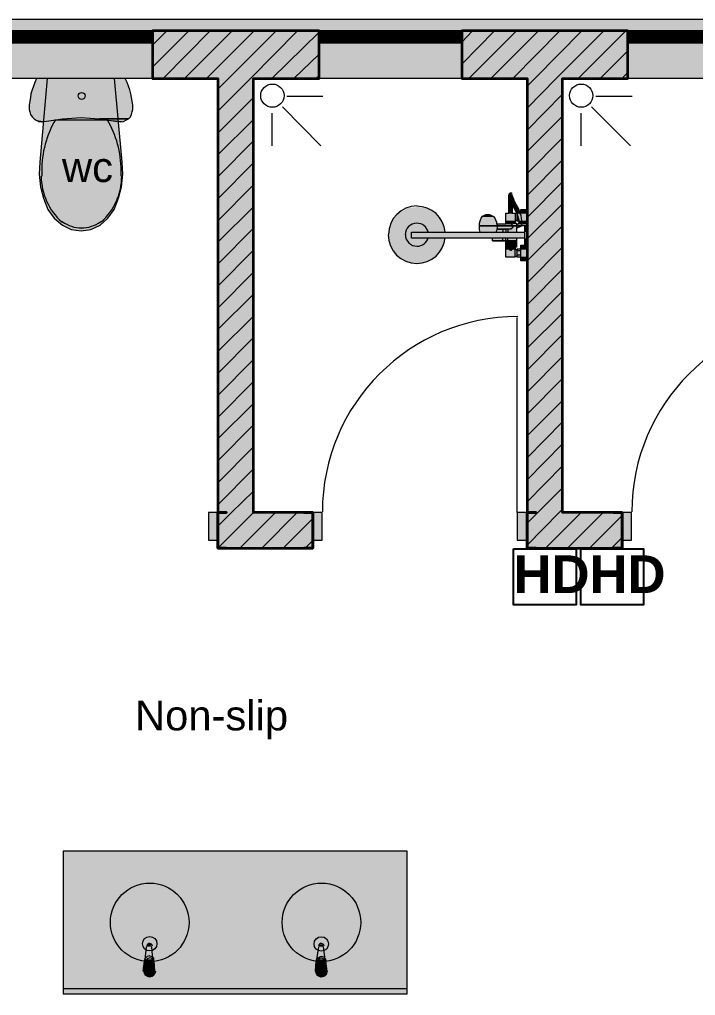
# Model space of a CAD drawing. Header units: inches. Extents: x 1845 to 54835, y 15201 to 50607.
# Drawn here: x 37811 to 43498, y 41402 to 49617 of the extents above; entities that cross this region are included whole.
import ezdxf

# ---------------------------------------------------------------- set-up
doc = ezdxf.new("R2010")
doc.units = ezdxf.units.IN
doc.header["$MEASUREMENT"] = 0
doc.layers.add('PDF_Geometry', color=7, linetype='Continuous', true_color=0xfd8379)
doc.layers.add('PDF_Solid Fills', color=7, linetype='Continuous', true_color=0xffffff)
doc.layers.add('PDF_Text', color=7, linetype='Continuous')
doc.styles.add('PDF Arial-BoldMT', font='arial.ttf')
doc.styles.add('PDF ArialNarrow Bold', font='arialbd.ttf')

msp = doc.modelspace()

# ---------------------------------------------------------------- linework, layer by layer
at = {"layer": 'PDF_Geometry', "color": 251, "lineweight": 18, "true_color": 0x696969}
msp.add_lwpolyline([(3263.1, 49617.2), (3162.6, 49617.2), (3162.6, 36912.2), (3263.1, 36912.2), (3263.1, 49521.9), (48680.6, 49521.9), (48680.6, 49617.2)], close=True, dxfattribs=at)
at = {"layer": 'PDF_Geometry', "color": 123, "lineweight": 18, "true_color": 0x70cdbd}
msp.add_lwpolyline([(3263.1, 49521.9), (3263.1, 21804.8), (15058, 21804.8), (15058, 15804.1), (23863.2, 15804.1), (23863.2, 21804.8), (53786.9, 21804.8), (53786.9, 49521.9)], close=True, dxfattribs=at)
at = {"layer": 'PDF_Geometry', "color": 7, "lineweight": 0, "true_color": 0xffffff}
for points in [[(37727.1, 49471.7, 100.5, 100.5, 0), (37827.6, 49471.7, 100.5, 100.5, 0), (38277.4, 49471.7, 100.5, 100.5, 0), (38330.3, 49471.7, 100.5, 100.5, 0), (38377.9, 49471.7, 100.5, 100.5, 0), (38827.7, 49471.7, 0, 0, 0)], [(40330.5, 49471.7, 100.5, 100.5, 0), (40431, 49471.7, 100.5, 100.5, 0), (40880.8, 49471.7, 100.5, 100.5, 0), (40928.4, 49471.7, 100.5, 100.5, 0), (40981.4, 49471.7, 100.5, 100.5, 0), (41431.1, 49471.7, 0, 0, 0)], [(42928.7, 49471.7, 100.5, 100.5, 0), (43029.2, 49471.7, 100.5, 100.5, 0), (43479, 49471.7, 100.5, 100.5, 0), (43531.9, 49471.7, 100.5, 100.5, 0), (43579.5, 49471.7, 100.5, 100.5, 0), (44029.3, 49471.7, 0, 0, 0)]]:
    msp.add_lwpolyline(points, format="xyseb", dxfattribs=at)
at = {"layer": 'PDF_Geometry', "color": 7, "lineweight": 13}
for points in [[(38928.2, 49119.8), (37727.1, 49119.8), (37727.1, 49421.4), (37727.1, 49521.9), (37727.1, 49421.4), (37827.6, 49421.4), (37827.6, 49521.9), (37727.1, 49521.9), (38928.2, 49521.9), (38827.7, 49521.9), (38827.7, 49421.4), (38928.2, 49421.4), (38928.2, 49521.9), (38928.2, 49421.4)], [(38330.3, 49421.4), (38377.9, 49421.4), (38377.9, 49521.9), (38330.3, 49521.9), (38277.4, 49521.9), (38277.4, 49421.4)], [(41531.7, 49119.8), (40330.5, 49119.8), (40330.5, 49421.4), (40330.5, 49521.9), (40330.5, 49421.4), (40431, 49421.4), (40431, 49521.9), (40330.5, 49521.9), (41531.7, 49521.9), (41431.1, 49521.9), (41431.1, 49421.4), (41531.7, 49421.4), (41531.7, 49521.9), (41531.7, 49421.4)], [(40928.4, 49421.4), (40981.4, 49421.4), (40981.4, 49521.9), (40928.4, 49521.9), (40880.8, 49521.9), (40880.8, 49421.4)], [(44129.8, 49119.8), (42928.7, 49119.8), (42928.7, 49421.4), (42928.7, 49521.9), (42928.7, 49421.4), (43029.2, 49421.4), (43029.2, 49521.9), (42928.7, 49521.9), (44129.8, 49521.9), (44029.3, 49521.9), (44029.3, 49421.4), (44129.8, 49421.4), (44129.8, 49521.9), (44129.8, 49421.4)], [(43531.9, 49421.4), (43579.5, 49421.4), (43579.5, 49521.9), (43531.9, 49521.9), (43479, 49521.9), (43479, 49421.4)]]:
    msp.add_lwpolyline(points, close=True, dxfattribs=at)
for points in [[(38277.4, 49521.9), (37827.6, 49521.9)], [(38827.7, 49521.9), (38377.9, 49521.9)], [(40880.8, 49521.9), (40431, 49521.9)], [(41431.1, 49521.9), (40981.4, 49521.9)], [(43479, 49521.9), (43029.2, 49521.9)], [(37827.6, 49421.4), (38277.4, 49421.4)], [(38377.9, 49421.4), (38827.7, 49421.4)], [(40431, 49421.4), (40880.8, 49421.4)], [(40981.4, 49421.4), (41431.1, 49421.4)], [(43029.2, 49421.4), (43479, 49421.4)], [(40060.6, 48971.6), (40362.3, 48971.6)], [(42658.8, 48971.6), (42965.7, 48971.6)], [(40023.6, 48881.7), (40346.4, 48553.6)], [(42621.7, 48881.7), (42949.8, 48553.6)], [(39933.6, 48828.7), (39933.6, 48553.6)], [(42531.8, 48828.7), (42531.8, 48553.6)]]:
    msp.add_lwpolyline(points, dxfattribs=at)
at = {"layer": 'PDF_Geometry', "lineweight": 9}
for points in [[(38928.2, 49215), (39235.2, 49521.9)], [(38928.2, 49400.2), (39049.9, 49521.9)], [(39018.2, 49119.8), (39415.1, 49521.9)], [(39198.1, 49119.8), (39600.3, 49521.9)], [(39383.3, 49119.8), (39785.5, 49521.9)], [(39478.6, 48844.6), (39753.7, 49119.8), (40150.6, 49521.9)], [(39478.6, 49029.8), (39568.5, 49119.8), (39970.7, 49521.9)], [(39933.6, 49119.8), (40330.5, 49511.4)], [(41531.7, 49241.5), (41806.8, 49521.9)], [(41531.7, 49426.7), (41621.6, 49521.9)], [(41589.9, 49119.8), (41992.1, 49521.9)], [(41775.1, 49119.8), (42177.3, 49521.9)], [(41960.3, 49119.8), (42357.2, 49521.9)], [(42082, 48871.1), (42325.4, 49119.8), (42727.6, 49521.9)], [(42082, 49056.3), (42145.5, 49119.8), (42542.4, 49521.9)], [(42510.6, 49119.8), (42912.8, 49521.9)], [(40118.8, 49119.8), (40330.5, 49326.2)], [(42695.8, 49119.8), (42928.7, 49352.6)], [(40304, 49119.8), (40330.5, 49146.2)], [(42881, 49119.8), (42928.7, 49172.7)], [(42082, 48685.9), (42378.3, 48987.5)], [(39478.6, 48659.4), (39780.2, 48961)], [(42082, 48506), (42378.3, 48802.3)], [(39478.6, 48479.5), (39780.2, 48775.8)], [(39478.6, 48294.3), (39780.2, 48595.9)], [(42082, 48320.8), (42378.3, 48622.4)], [(39478.6, 48109.1), (39780.2, 48410.7)], [(42082, 48135.6), (42378.3, 48437.2)], [(39478.6, 47923.9), (39780.2, 48225.5)], [(42082, 47950.3), (42378.3, 48252)], [(42082, 47770.4), (42378.3, 48066.8)], [(39478.6, 47744), (39780.2, 48040.3)], [(39478.6, 47558.8), (39780.2, 47860.4)], [(42082, 47585.2), (42378.3, 47881.6)], [(39478.6, 47373.6), (39780.2, 47675.2)], [(42082, 47400), (42378.3, 47701.6)], [(39478.6, 47188.4), (39780.2, 47490)], [(42082, 47214.8), (42378.3, 47516.4)], [(42082, 47029.6), (42378.3, 47331.2)], [(39478.6, 47008.5), (39780.2, 47304.8)], [(39478.6, 46823.2), (39780.2, 47119.6)], [(42082, 46849.7), (42378.3, 47146)], [(39478.6, 46638), (39780.2, 46939.7)], [(42082, 46664.5), (42378.3, 46966.1)], [(39478.6, 46452.8), (39780.2, 46754.5)], [(42082, 46479.3), (42378.3, 46780.9)], [(42082, 46294.1), (42378.3, 46595.7)], [(39478.6, 46267.6), (39780.2, 46569.3)], [(39478.6, 46087.7), (39780.2, 46384)], [(42082, 46114.2), (42378.3, 46410.5)], [(39478.6, 45902.5), (39780.2, 46204.1)], [(42082, 45929), (42378.3, 46230.6)], [(39478.6, 45717.3), (39780.2, 46018.9)], [(42082, 45743.8), (42378.3, 46045.4)], [(42082, 45558.6), (42378.3, 45860.2)], [(39478.6, 45532.1), (39780.2, 45833.7)], [(39478.6, 45352.2), (39595, 45468.6), (39780.2, 45648.5)], [(42082, 45378.7), (42172, 45468.6), (42378.3, 45675)], [(39478.6, 45167), (39780.2, 45468.6)], [(39663.8, 45167), (39965.4, 45468.6)], [(39849, 45167), (40145.3, 45468.6)], [(42082, 45193.4), (42351.9, 45468.6), (42378.3, 45495.1)], [(42235.5, 45167), (42537.1, 45468.6)], [(42420.7, 45167), (42722.3, 45468.6)], [(42605.9, 45167), (42881, 45442.1)], [(40028.9, 45167), (40277.6, 45415.7)], [(40214.1, 45167), (40277.6, 45230.5)], [(42791.1, 45167), (42881, 45256.9)]]:
    msp.add_lwpolyline(points, dxfattribs=at)
at = {"layer": 'PDF_Geometry', "color": 7, "lineweight": 35}
for points in [[(40277.6, 45468.6), (40203.5, 45468.6), (40277.6, 45468.6), (40277.6, 45235.8), (40277.6, 45468.6), (39780.2, 45468.6), (39780.2, 49119.8), (40330.5, 49119.8), (40330.5, 49421.4), (40330.5, 49521.9), (38928.2, 49521.9), (38928.2, 49421.4), (38928.2, 49119.8), (39478.6, 49119.8), (39478.6, 45468.6), (39552.6, 45468.6), (39478.6, 45468.6), (39552.6, 45468.6)], [(42881, 45468.6), (42807, 45468.6), (42881, 45468.6), (42881, 45235.8), (42881, 45468.6), (42378.3, 45468.6), (42378.3, 49119.8), (42928.7, 49119.8), (42928.7, 49421.4), (42928.7, 49521.9), (41531.7, 49521.9), (41531.7, 49421.4), (41531.7, 49119.8), (42082, 49119.8), (42082, 45468.6), (42156.1, 45468.6), (42082, 45468.6), (42156.1, 45468.6)], [(39478.6, 45167), (39478.6, 45235.8), (39478.6, 45167), (40277.6, 45167), (40277.6, 45235.8), (40277.6, 45468.6), (40203.5, 45468.6)], [(39478.6, 45468.6), (39478.6, 45235.8), (39478.6, 45468.6), (39478.6, 45235.8), (39478.6, 45167), (39552.6, 45167), (39478.6, 45167), (39552.6, 45167)], [(42082, 45167), (42082, 45235.8), (42082, 45167), (42881, 45167), (42881, 45235.8), (42881, 45468.6), (42807, 45468.6)], [(42082, 45468.6), (42082, 45235.8), (42082, 45468.6), (42082, 45235.8), (42082, 45167), (42156.1, 45167), (42082, 45167), (42156.1, 45167)], [(40277.6, 45167), (40203.5, 45167)], [(42881, 45167), (42807, 45167)]]:
    msp.add_lwpolyline(points, dxfattribs=at)
at = {"layer": 'PDF_Geometry', "color": 39, "lineweight": 13, "true_color": 0x563838}
for points in [[(37938.7, 49088), (37928.1, 49056.3), (37917.6, 49024.5), (37907, 48992.8), (37901.7, 48961), (37896.4, 48929.3), (37891.1, 48897.5), (37891.1, 48860.5), (37896.4, 48839.3), (37901.7, 48818.2), (37917.6, 48797), (37933.4, 48781.1), (37949.3, 48770.5), (37970.5, 48760), (37996.9, 48754.7), (38018.1, 48760), (38097.5, 48770.5), (38171.5, 48781.1), (38250.9, 48786.4), (38330.3, 48791.7), (38404.4, 48786.4), (38483.7, 48781.1), (38557.8, 48770.5), (38637.2, 48760), (38658.4, 48754.7), (38684.8, 48760), (38706, 48770.5), (38727.2, 48781.1), (38743, 48797), (38753.6, 48818.2), (38758.9, 48839.3), (38764.2, 48860.5), (38764.2, 48897.5), (38758.9, 48929.3), (38753.6, 48961), (38748.3, 48992.8), (38737.7, 49024.5), (38727.2, 49056.3), (38716.6, 49088), (38700.7, 49119.8), (37954.6, 49119.8)], [(38012.8, 48114.4), (38049.8, 48019.1), (38102.8, 47945.1), (38171.5, 47886.8), (38245.6, 47849.8), (38330.3, 47839.2), (38409.7, 47849.8), (38489, 47886.8), (38552.5, 47945.1), (38605.5, 48019.1), (38642.5, 48114.4), (38669, 48209.6), (38679.5, 48315.5), (38674.2, 48416), (38610.7, 49119.8), (38044.5, 49119.8), (37981.1, 48416), (37975.8, 48315.5), (37986.3, 48209.6)], [(41981.5, 47982.1), (41997.3, 47982.1), (41981.5, 48013.8), (41955, 48066.8), (41955, 48072.1), (41955, 47987.4), (41981.5, 47987.4)], [(41992.1, 47902.7), (41992.1, 47892.1), (42007.9, 47897.4), (42013.2, 47913.3), (42013.2, 47918.6), (41997.3, 47918.6), (41997.3, 47923.9), (41981.5, 47923.9), (41981.5, 47902.7)], [(41071.3, 41415.3), (41071.3, 42616.5), (38176.8, 42616.5), (38176.8, 41415.3)]]:
    msp.add_lwpolyline(points, close=True, dxfattribs=at)
for points in [[(38113.2, 48773.6, 0.133158), (37996.9, 48344.6, 0.00742), (37997.2, 48324.5)], [(38665.2, 48299.9, 0.013062), (38665, 48329.8, 0.007454), (38665.2, 48349.9)], [(41248.4, 47828.3, 0.34483), (41153.3, 47902.7, 0.413987), (41055.4, 47804.9)], [(40912.6, 47804.8, 0.414213), (41153.3, 47564.1, 0.385384), (41392.9, 47780.8)], [(41057.1, 47806.8, 0.414382), (41155, 47708.9, 0.34531), (41250.1, 47783.3)], [(38866.4, 41711.8, 0.117554), (38859.4, 41690.4), (38848.9, 41605.8)], [(38949.4, 41605.8), (38944.1, 41690.4, 0.117554), (38937.2, 41711.8)], [(40378.1, 41687.7, 0.415016), (40349, 41716.9, 0.413593), (40319.9, 41687.8)], [(40390.2, 41692.9, 0.121075), (40384.1, 41710.9, 0.254208), (40350.7, 41729.2)], [(38855.7, 41610.1, 0.413989), (38906, 41559.8, 0.413989), (38956.3, 41610.1)], [(40300.4, 41610.1, 0.413989), (40350.6, 41559.8, 0.414774), (40400.9, 41610.2)]]:
    msp.add_lwpolyline(points, format="xyb", dxfattribs=at)
for points in [[(38547.2, 48770.5), (38330.3, 48770.5), (38108, 48770.5)], [(38547.2, 48770.5), (38547.2, 48770.5)], [(37991.6, 48320.8), (37991.6, 48320.8)], [(38663.7, 48320.8), (38663.7, 48320.8)], [(41949.7, 48146.1), (41960.3, 48119.7), (41976.2, 48082.6), (42007.9, 48024.4), (42018.5, 47987.4), (42029.1, 47987.4), (42029.1, 48019.1), (42082, 48019.1), (42082, 47881.6), (42034.4, 47881.6), (42029.1, 47881.6), (42029.1, 47876.3), (41992.1, 47860.4), (41992.1, 47828.6), (42060.8, 47828.6), (42060.8, 47881.6), (42082, 47881.6), (42082, 47722.8), (42060.8, 47722.8), (42060.8, 47775.7), (41992.1, 47775.7), (41992.1, 47701.6), (41981.5, 47701.6), (41981.5, 47680.5), (41997.3, 47680.5), (41997.3, 47685.8), (42029.1, 47685.8), (42029.1, 47717.5), (42082, 47717.5), (42082, 47585.2), (42029.1, 47585.2), (42029.1, 47617), (41997.3, 47617), (41997.3, 47622.3), (41981.5, 47622.3), (41981.5, 47617), (41902.1, 47617), (41902.1, 47754.6), (41791, 47754.6), (41791, 47759.9), (41791, 47770.4), (41791, 47775.7), (41394.1, 47775.7), (41108.4, 47775.7), (41108.4, 47828.6), (41394.1, 47828.6), (41685.1, 47828.6), (41679.9, 47849.8), (41679.9, 47876.3), (41679.9, 47902.7), (41685.1, 47923.9), (41695.7, 47945.1), (41706.3, 47960.9), (41722.2, 47971.5), (41732.8, 47976.8), (41753.9, 47976.8), (41764.5, 47976.8), (41775.1, 47971.5), (41780.4, 47966.2), (41796.3, 47960.9), (41801.6, 47955.6), (41812.1, 47939.8), (41817.4, 47923.9), (41822.7, 47913.3), (41822.7, 47897.4), (41859.8, 47897.4), (41902.1, 47897.4), (41902.1, 47987.4), (41928.6, 47987.4), (41928.6, 48140.8), (41928.6, 48135.6), (41933.8, 48109.1), (41955, 48072.1)], [(41955, 47987.4), (41928.6, 47987.4)], [(41981.5, 47982.1), (41981.5, 47923.9)], [(41997.3, 47982.1), (42002.6, 47955.6), (42013.2, 47918.6), (42013.2, 47913.3)], [(42018.5, 47987.4), (42029.1, 47966.2), (42034.4, 47923.9), (42039.7, 47918.6), (42039.7, 47913.3), (42034.4, 47886.8), (42034.4, 47881.6)], [(42029.1, 47971.5), (42029.1, 47987.4)], [(38166.3, 47908), (38166.3, 47908)], [(38489, 47908), (38489, 47908)], [(41822.7, 47897.4), (41828, 47892.1), (41828, 47876.3), (41828, 47860.4), (41822.7, 47839.2), (41817.4, 47828.6)], [(41960.3, 47886.8), (41955, 47886.8), (41955, 47892.1), (41949.7, 47892.1), (41949.7, 47897.4), (41944.4, 47897.4), (41902.1, 47897.4)], [(41960.3, 47902.7), (41970.9, 47902.7), (41976.2, 47902.7), (41981.5, 47902.7), (41918, 47902.7), (41918, 47897.4)], [(41997.3, 47923.9), (41997.3, 47934.5), (41997.3, 47971.5)], [(41997.3, 47971.5), (41997.3, 47971.5)], [(42007.9, 47934.5), (41997.3, 47934.5)], [(42029.1, 47966.2), (42029.1, 47966.2)], [(38330.3, 47855.1), (38330.3, 47855.1)], [(41685.1, 47828.6), (41992.1, 47828.6)], [(41796.3, 47828.6), (41796.3, 47828.6)], [(41822.7, 47855.1), (41859.8, 47855.1), (41944.4, 47855.1), (41949.7, 47855.1), (41949.7, 47860.4), (41955, 47860.4), (41955, 47865.7), (41960.3, 47865.7), (41960.3, 47871), (41960.3, 47881.6), (41960.3, 47886.8), (41960.3, 47881.6), (41960.3, 47876.3), (41960.3, 47871), (41960.3, 47865.7)], [(41902.1, 47849.8), (41822.7, 47849.8)], [(41822.7, 47828.6), (41822.7, 47828.6)], [(41875.6, 47849.8), (41875.6, 47828.6)], [(41902.1, 47855.1), (41902.1, 47828.6)], [(41918, 47855.1), (41918, 47828.6)], [(41960.3, 47886.8), (41960.3, 47886.8)], [(41992.1, 47892.1), (41992.1, 47865.7)], [(42060.8, 47775.7), (42060.8, 47828.6)], [(41992.1, 47775.7), (41791, 47775.7)], [(41875.6, 47754.6), (41875.6, 47775.7)], [(41902.1, 47754.6), (41902.1, 47775.7)], [(41981.5, 47701.6), (41918, 47701.6), (41918, 47775.7)], [(41923.3, 47691.1), (41923.3, 47701.6)], [(41981.5, 47622.3), (41981.5, 47680.5)], [(41997.3, 47622.3), (41997.3, 47680.5)], [(42029.1, 47669.9), (41997.3, 47669.9)], [(42029.1, 47617), (42029.1, 47685.8)], [(42029.1, 47632.9), (41997.3, 47632.9)], [(38875.3, 41812.1), (38864.7, 41706.3)], [(38933.5, 41706.3), (38922.9, 41812.1)], [(40325.2, 41812.1), (40309.3, 41706.3)], [(40383.4, 41706.3), (40367.5, 41812.1)], [(38928.2, 41685.1), (38928.2, 41653.4), (38870, 41653.4), (38870, 41685.1)], [(40304, 41690.4), (40298.8, 41605.8)], [(40372.8, 41685.1), (40372.8, 41653.4), (40319.9, 41653.4), (40319.9, 41685.1)], [(40399.3, 41605.8), (40388.7, 41690.4)], [(41071.3, 41457.6), (38176.8, 41457.6)]]:
    msp.add_lwpolyline(points, dxfattribs=at)
at = {"layer": 'PDF_Geometry', "color": 7, "lineweight": 0, "true_color": 0xffffff}
for points in [[(38727.2, 48781.1), (38483.7, 48781.1), (38727.2, 48781.1)], [(41949.7, 48146.1), (41928.6, 48146.1), (41949.7, 48146.1)], [(42029.1, 47881.6), (41679.9, 47881.6), (42029.1, 47881.6)], [(41992.1, 47754.6), (41791, 47754.6), (41992.1, 47754.6)], [(41992.1, 47754.6), (41791, 47754.6), (41992.1, 47754.6)], [(38912.4, 41828), (38901.8, 41833.3), (38912.4, 41828)]]:
    msp.add_lwpolyline(points, dxfattribs=at)
at = {"layer": 'PDF_Geometry', "color": 30, "lineweight": 18, "true_color": 0xff6600}
msp.add_lwpolyline([(41997.3, 45468.6), (41997.3, 47109)], dxfattribs=at)
at = {"layer": 'PDF_Geometry', "color": 30, "lineweight": 20, "true_color": 0xff6600}
for points in [[(39478.6, 45468.6), (39399.2, 45468.6), (39399.2, 45235.8), (39478.6, 45235.8)], [(40277.6, 45235.8), (40357, 45235.8), (40357, 45468.6), (40277.6, 45468.6)], [(42082, 45468.6), (41997.3, 45468.6), (41997.3, 45235.8), (42082, 45235.8)], [(42881, 45235.8), (42960.4, 45235.8), (42960.4, 45468.6), (42881, 45468.6)]]:
    msp.add_lwpolyline(points, close=True, dxfattribs=at)
at = {"layer": 'PDF_Geometry', "color": 7, "lineweight": 35}
for points in [[(40203.5, 45167), (40277.6, 45167), (40277.6, 45235.8), (40277.6, 45167)], [(42807, 45167), (42881, 45167), (42881, 45235.8), (42881, 45167)]]:
    msp.add_lwpolyline(points, close=True, dxfattribs=at)
at = {"layer": 'PDF_Geometry', "color": 1, "lineweight": 25}
for points in [[(41965.6, 45161.7), (42494.8, 45161.7), (42494.8, 44690.7), (41965.6, 44690.7)], [(42531.8, 45161.7), (43060.9, 45161.7), (43060.9, 44690.7), (42531.8, 44690.7)]]:
    msp.add_lwpolyline(points, close=True, dxfattribs=at)
at = {"layer": 'PDF_Geometry', "color": 7, "lineweight": 0, "true_color": 0xffffff}
msp.add_lwpolyline([(38901.8, 41833.3), (38901.8, 41833.3), (38901.8, 41833.3)], close=True, dxfattribs=at)
at = {"layer": 'PDF_Geometry', "color": 7, "lineweight": 13}
for centre in [(39937.9, 48976.3), (42536.2, 48976.3)]:
    msp.add_circle(centre, 97.9, dxfattribs=at)
at = {"layer": 'PDF_Geometry', "color": 39, "lineweight": 13, "true_color": 0x563838}
for centre, radius in [((38332.9, 48974.3), 29.1), ((38906, 42017.6), 330.7), ((40350.7, 42017.6), 330.7), ((38906, 41837.6), 60.9), ((40349, 41836), 60.9)]:
    msp.add_circle(centre, radius, dxfattribs=at)
for centre, radius, start, end in [((37815.9, 48346.5), 849.3, 359.98353, 30.32776), ((38456.2, 48298.9), 457.7, 176.6108, 180.1977), ((38509.1, 48298.9), 515.9, 179.99451, 228.38379), ((38154.6, 48298.9), 515.9, 311.63817, 359.98902), ((41941.8, 48143.5), 13.2, 90.45714, 179.54286), ((41943.5, 48145.4), 13.2, 18.02316, 90.03291), ((41155, 47806.8), 240.8, 90.01649, 179.98351), ((41153.3, 47804.8), 240.8, 5.73558, 90.00545), ((38334.5, 48140.2), 277.8, 233.76711, 269.63743), ((38329.2, 48140.2), 277.8, 270.36253, 306.21095), ((41943.5, 47695.6), 18.5, 179.96153, 270.03847), ((41941.8, 47693.7), 18.5, 269.76625, 0.23647), ((41943.5, 47695.6), 18.5, 0.03862, 29.82787), ((38906, 41816.5), 23.8, 89.9725, 172.91379), ((38904.4, 41814.8), 23.8, 7.0932, 90.02096), ((40350.7, 41816.5), 23.8, 90.13744, 172.74349), ((40349, 41814.8), 23.8, 7.0932, 90.02096), ((38906, 41689.5), 45, 90.10437, 146.95867), ((38904.4, 41687.8), 29.1, 90.0607, 179.9393), ((38904.4, 41687.8), 45, 33.04574, 89.89337), ((38906, 41689.5), 29.1, 0.0604, 89.9396), ((40349, 41687.8), 45, 147.55072, 174.32069), ((40349, 41687.8), 39.7, 90.01733, 147.18243)]:
    msp.add_arc(centre, radius, start, end, dxfattribs=at)
at = {"layer": 'PDF_Geometry', "color": 30, "lineweight": 18, "true_color": 0xff6600}
for centre in [(42001.7, 45473.1), (44605.2, 45473.1)]:
    msp.add_arc(centre, 1643, 90, 180, dxfattribs=at)
at = {"layer": 'PDF_Solid Fills', "transparency": 33554559}
for points in [[(3263.1, 49521.9), (48680.6, 49521.9), (3263.1, 49617.2)], [(48680.6, 49521.9), (3263.1, 49617.2), (48680.6, 49617.2)], [(37727.1, 49521.9), (37727.1, 49119.8), (38928.2, 49521.9)], [(37727.1, 49119.8), (38928.2, 49521.9), (38928.2, 49119.8)], [(38928.2, 49521.9), (38928.2, 49421.4), (38827.7, 49521.9)], [(38928.2, 49421.4), (38827.7, 49521.9), (38827.7, 49421.4)], [(38928.2, 49521.9), (38928.2, 49119.8), (40330.5, 49521.9)], [(38928.2, 49119.8), (40330.5, 49521.9), (40330.5, 49119.8)], [(40330.5, 49521.9), (40330.5, 49119.8), (41531.7, 49521.9)], [(40330.5, 49119.8), (41531.7, 49521.9), (41531.7, 49119.8)], [(41531.7, 49521.9), (41531.7, 49421.4), (41431.1, 49521.9)], [(41531.7, 49421.4), (41431.1, 49521.9), (41431.1, 49421.4)], [(41531.7, 49521.9), (41531.7, 49119.8), (42928.7, 49521.9)], [(41531.7, 49119.8), (42928.7, 49521.9), (42928.7, 49119.8)], [(42928.7, 49521.9), (42928.7, 49119.8), (44129.8, 49521.9)], [(42928.7, 49119.8), (44129.8, 49521.9), (44129.8, 49119.8)], [(37928.1, 49056.3), (38737.7, 49024.5), (37917.6, 49024.5)], [(37938.7, 49088), (38727.2, 49056.3), (37928.1, 49056.3)], [(38727.2, 49056.3), (37928.1, 49056.3), (38737.7, 49024.5)], [(37954.6, 49119.8), (38716.6, 49088), (37938.7, 49088)], [(38716.6, 49088), (37938.7, 49088), (38727.2, 49056.3)], [(38700.7, 49119.8), (37954.6, 49119.8), (38716.6, 49088)], [(38044.5, 49119.8), (38674.2, 48416), (37981.1, 48416)], [(38610.7, 49119.8), (38044.5, 49119.8), (38674.2, 48416)], [(39478.6, 49119.8), (39478.6, 45468.6), (39780.2, 49119.8)], [(39478.6, 45468.6), (39780.2, 49119.8), (39780.2, 45468.6)], [(42082, 49119.8), (42082, 45468.6), (42378.3, 49119.8)], [(42082, 45468.6), (42378.3, 49119.8), (42378.3, 45468.6)], [(37907, 48992.8), (38753.6, 48961), (37901.7, 48961)], [(37917.6, 49024.5), (38748.3, 48992.8), (37907, 48992.8)], [(38748.3, 48992.8), (37907, 48992.8), (38753.6, 48961)], [(38737.7, 49024.5), (37917.6, 49024.5), (38748.3, 48992.8)], [(37896.4, 48929.3), (38764.2, 48897.5), (37891.1, 48897.5)], [(38764.2, 48897.5), (37891.1, 48897.5), (38764.2, 48860.5)], [(37891.1, 48897.5), (38764.2, 48860.5), (37891.1, 48860.5)], [(37901.7, 48961), (38758.9, 48929.3), (37896.4, 48929.3)], [(38758.9, 48929.3), (37896.4, 48929.3), (38764.2, 48897.5)], [(38753.6, 48961), (37901.7, 48961), (38758.9, 48929.3)], [(38764.2, 48860.5), (37891.1, 48860.5), (38758.9, 48839.3)], [(37891.1, 48860.5), (38758.9, 48839.3), (37896.4, 48839.3)], [(38758.9, 48839.3), (37896.4, 48839.3), (38753.6, 48818.2)], [(37896.4, 48839.3), (38753.6, 48818.2), (37901.7, 48818.2)], [(38753.6, 48818.2), (37901.7, 48818.2), (38743, 48797)], [(37901.7, 48818.2), (38743, 48797), (37917.6, 48797)], [(38743, 48797), (37917.6, 48797), (38732.5, 48791.7)], [(37917.6, 48797), (38732.5, 48791.7), (37922.8, 48791.7)], [(38330.3, 48791.7), (37922.8, 48791.7), (38250.9, 48786.4)], [(37922.8, 48791.7), (38250.9, 48786.4), (37922.8, 48786.4)], [(38250.9, 48786.4), (37922.8, 48786.4), (38171.5, 48781.1)], [(37922.8, 48786.4), (38171.5, 48781.1), (37928.1, 48781.1)], [(38171.5, 48781.1), (37928.1, 48781.1), (38161, 48781.1)], [(37928.1, 48781.1), (38161, 48781.1), (37933.4, 48781.1)], [(38161, 48781.1), (37933.4, 48781.1), (38097.5, 48770.5)], [(37933.4, 48781.1), (38097.5, 48770.5), (37944, 48770.5)], [(38097.5, 48770.5), (37944, 48770.5), (38071, 48770.5)], [(37944, 48770.5), (38071, 48770.5), (37949.3, 48770.5)], [(38071, 48770.5), (37949.3, 48770.5), (38023.4, 48760)], [(37949.3, 48770.5), (38023.4, 48760), (37970.5, 48760)], [(38023.4, 48760), (37970.5, 48760), (38018.1, 48760)], [(37970.5, 48760), (38018.1, 48760), (37981.1, 48760)], [(37981.1, 48760), (38018.1, 48760), (37996.9, 48754.7)], [(38732.5, 48791.7), (38330.3, 48791.7), (38732.5, 48786.4)], [(38330.3, 48791.7), (38732.5, 48786.4), (38404.4, 48786.4)], [(38732.5, 48786.4), (38404.4, 48786.4), (38727.2, 48781.1)], [(38404.4, 48786.4), (38727.2, 48781.1), (38483.7, 48781.1)], [(38483.7, 48781.1), (38727.2, 48781.1), (38494.3, 48781.1)], [(38727.2, 48781.1), (38494.3, 48781.1), (38711.3, 48770.5)], [(38494.3, 48781.1), (38711.3, 48770.5), (38557.8, 48770.5)], [(38711.3, 48770.5), (38557.8, 48770.5), (38706, 48770.5)], [(38557.8, 48770.5), (38706, 48770.5), (38584.3, 48770.5)], [(38706, 48770.5), (38584.3, 48770.5), (38684.8, 48760)], [(38584.3, 48770.5), (38684.8, 48760), (38631.9, 48760)], [(38631.9, 48760), (38637.2, 48760), (38674.2, 48760)], [(38631.9, 48760), (38684.8, 48760), (38674.2, 48760)], [(38637.2, 48760), (38674.2, 48760), (38658.4, 48754.7)], [(37981.1, 48416), (38679.5, 48315.5), (37975.8, 48315.5)], [(38674.2, 48416), (37981.1, 48416), (38679.5, 48315.5)], [(38679.5, 48315.5), (37975.8, 48315.5), (38669, 48209.6)], [(37975.8, 48315.5), (38669, 48209.6), (37986.3, 48209.6)], [(38669, 48209.6), (37986.3, 48209.6), (38642.5, 48114.4)], [(37986.3, 48209.6), (38642.5, 48114.4), (38012.8, 48114.4)], [(41933.8, 48151.4), (41949.7, 48146.1), (41928.6, 48146.1)], [(41928.6, 48146.1), (41949.7, 48146.1), (41949.7, 48146.1)], [(41949.7, 48146.1), (41928.6, 48146.1), (41955, 48140.8)], [(41928.6, 48146.1), (41955, 48140.8), (41928.6, 48140.8)], [(41955, 48140.8), (41928.6, 48140.8), (41960.3, 48119.7)], [(41928.6, 48140.8), (41960.3, 48119.7), (41928.6, 48119.7)], [(41939.1, 48151.4), (41944.4, 48151.4), (41933.8, 48151.4)], [(41944.4, 48151.4), (41933.8, 48151.4), (41949.7, 48146.1)], [(38642.5, 48114.4), (38012.8, 48114.4), (38605.5, 48019.1)], [(38012.8, 48114.4), (38605.5, 48019.1), (38049.8, 48019.1)], [(41960.3, 48119.7), (41928.6, 48119.7), (41976.2, 48082.6)], [(41928.6, 48119.7), (41976.2, 48082.6), (41928.6, 48082.6)], [(41976.2, 48082.6), (41928.6, 48082.6), (41981.5, 48072.1)], [(41928.6, 48082.6), (41981.5, 48072.1), (41928.6, 48072.1)], [(41928.6, 48072.1), (41955, 48072.1), (41955, 48072.1)], [(41955, 48072.1), (41955, 48072.1), (41928.6, 48072.1)], [(41955, 48072.1), (41928.6, 48072.1), (41955, 47987.4)], [(41928.6, 48072.1), (41955, 47987.4), (41928.6, 47987.4)], [(41955, 48072.1), (41981.5, 48072.1), (41981.5, 48072.1)], [(41981.5, 48072.1), (41981.5, 48072.1), (41955, 48072.1)], [(41981.5, 48072.1), (41955, 48072.1), (41981.5, 48066.8)], [(41955, 48072.1), (41981.5, 48066.8), (41955, 48066.8)], [(41981.5, 48066.8), (41955, 48066.8), (42007.9, 48024.4)], [(41955, 48066.8), (42007.9, 48024.4), (41976.2, 48024.4)], [(38605.5, 48019.1), (38049.8, 48019.1), (38552.5, 47945.1)], [(38049.8, 48019.1), (38552.5, 47945.1), (38102.8, 47945.1)], [(40991.9, 47976.8), (41357.1, 47923.9), (40944.3, 47923.9)], [(41002.5, 47987.4), (41320, 47976.8), (40991.9, 47976.8)], [(41320, 47976.8), (40991.9, 47976.8), (41357.1, 47923.9)], [(41066, 48024.4), (41298.9, 47987.4), (41002.5, 47987.4)], [(41298.9, 47987.4), (41002.5, 47987.4), (41320, 47976.8)], [(41076.6, 48029.7), (41245.9, 48024.4), (41066, 48024.4)], [(41245.9, 48024.4), (41066, 48024.4), (41298.9, 47987.4)], [(41161.3, 48040.3), (41214.2, 48029.7), (41076.6, 48029.7)], [(41214.2, 48029.7), (41076.6, 48029.7), (41245.9, 48024.4)], [(41727.5, 47976.8), (41775.1, 47971.5), (41722.2, 47971.5)], [(41732.8, 47976.8), (41764.5, 47976.8), (41727.5, 47976.8)], [(41764.5, 47976.8), (41727.5, 47976.8), (41775.1, 47971.5)], [(41753.9, 47976.8), (41732.8, 47976.8), (41764.5, 47976.8)], [(41981.5, 47987.4), (41902.1, 47987.4), (41981.5, 47982.1)], [(41902.1, 47987.4), (41981.5, 47982.1), (41902.1, 47982.1)], [(42082, 47982.1), (41902.1, 47982.1), (42082, 47923.9)], [(41902.1, 47982.1), (42082, 47923.9), (41902.1, 47923.9)], [(42007.9, 48024.4), (41976.2, 48024.4), (42013.2, 48013.8)], [(41976.2, 48024.4), (42013.2, 48013.8), (41981.5, 48013.8)], [(42013.2, 48013.8), (41981.5, 48013.8), (42018.5, 47987.4)], [(41981.5, 48013.8), (42018.5, 47987.4), (41992.1, 47987.4)], [(42082, 47987.4), (41992.1, 47987.4), (42082, 47982.1)], [(41992.1, 47987.4), (42082, 47982.1), (41997.3, 47982.1)], [(42082, 48019.1), (42029.1, 48019.1), (42082, 47987.4)], [(42029.1, 48019.1), (42082, 47987.4), (42029.1, 47987.4)], [(38552.5, 47945.1), (38102.8, 47945.1), (38489, 47886.8)], [(38102.8, 47945.1), (38489, 47886.8), (38171.5, 47886.8)], [(40939, 47908), (41388.8, 47844.5), (40917.9, 47844.5)], [(40944.3, 47923.9), (41367.6, 47908), (40939, 47908)], [(41367.6, 47908), (40939, 47908), (41388.8, 47844.5)], [(41357.1, 47923.9), (40944.3, 47923.9), (41367.6, 47908)], [(41685.1, 47923.9), (41822.7, 47913.3), (41679.9, 47913.3)], [(41822.7, 47913.3), (41679.9, 47913.3), (41822.7, 47902.7)], [(41679.9, 47913.3), (41822.7, 47902.7), (41679.9, 47902.7)], [(41822.7, 47902.7), (41679.9, 47902.7), (41822.7, 47897.4)], [(41679.9, 47902.7), (41822.7, 47897.4), (41679.9, 47897.4)], [(41859.8, 47897.4), (41859.8, 47897.4), (41679.9, 47897.4)], [(41859.8, 47897.4), (41679.9, 47897.4), (41822.7, 47897.4)], [(41902.1, 47897.4), (41902.1, 47897.4), (41679.9, 47897.4)], [(41902.1, 47897.4), (41679.9, 47897.4), (41859.8, 47897.4)], [(41992.1, 47897.4), (41679.9, 47897.4), (41992.1, 47892.1)], [(41679.9, 47897.4), (41992.1, 47892.1), (41679.9, 47892.1)], [(41690.4, 47939.8), (41817.4, 47923.9), (41685.1, 47923.9)], [(41685.1, 47923.9), (41817.4, 47923.9), (41817.4, 47923.9)], [(41817.4, 47923.9), (41817.4, 47923.9), (41685.1, 47923.9)], [(41817.4, 47923.9), (41685.1, 47923.9), (41822.7, 47913.3)], [(41695.7, 47945.1), (41812.1, 47939.8), (41690.4, 47939.8)], [(41812.1, 47939.8), (41690.4, 47939.8), (41817.4, 47923.9)], [(41701, 47955.6), (41806.8, 47945.1), (41695.7, 47945.1)], [(41806.8, 47945.1), (41695.7, 47945.1), (41812.1, 47939.8)], [(41706.3, 47960.9), (41796.3, 47960.9), (41701, 47960.9)], [(41796.3, 47960.9), (41701, 47960.9), (41801.6, 47955.6)], [(41701, 47960.9), (41801.6, 47955.6), (41701, 47955.6)], [(41801.6, 47955.6), (41701, 47955.6), (41806.8, 47945.1)], [(41716.9, 47966.2), (41791, 47960.9), (41706.3, 47960.9)], [(41791, 47960.9), (41706.3, 47960.9), (41796.3, 47960.9)], [(41775.1, 47971.5), (41722.2, 47971.5), (41716.9, 47971.5)], [(41775.1, 47971.5), (41716.9, 47971.5), (41780.4, 47966.2)], [(41716.9, 47971.5), (41780.4, 47966.2), (41716.9, 47966.2)], [(41780.4, 47966.2), (41716.9, 47966.2), (41791, 47960.9)], [(41722.2, 47971.5), (41775.1, 47971.5), (41775.1, 47971.5)], [(41981.5, 47923.9), (41902.1, 47923.9), (41981.5, 47902.7)], [(41902.1, 47923.9), (41981.5, 47902.7), (41902.1, 47902.7)], [(41992.1, 47902.7), (41902.1, 47902.7), (41992.1, 47897.4)], [(41902.1, 47902.7), (41992.1, 47897.4), (41902.1, 47897.4)], [(42007.9, 47897.4), (42082, 47892.1), (41992.1, 47892.1)], [(42082, 47923.9), (41997.3, 47923.9), (42082, 47918.6)], [(41997.3, 47923.9), (42082, 47918.6), (41997.3, 47918.6)], [(42013.2, 47913.3), (42082, 47897.4), (42007.9, 47897.4)], [(42082, 47897.4), (42007.9, 47897.4), (42082, 47892.1)], [(42082, 47918.6), (42013.2, 47918.6), (42082, 47913.3)], [(42013.2, 47918.6), (42082, 47913.3), (42013.2, 47913.3)], [(42082, 47913.3), (42013.2, 47913.3), (42082, 47897.4)], [(38171.5, 47886.8), (38245.6, 47849.8), (38409.7, 47849.8)], [(38171.5, 47886.8), (38489, 47886.8), (38409.7, 47849.8)], [(38245.6, 47849.8), (38409.7, 47849.8), (38330.3, 47839.2)], [(41388.8, 47844.5), (40917.9, 47844.5), (41394.1, 47828.6)], [(40917.9, 47844.5), (41394.1, 47828.6), (40917.9, 47828.6)], [(42082, 47828.6), (40917.9, 47828.6), (42082, 47775.7)], [(40917.9, 47828.6), (42082, 47775.7), (40917.9, 47775.7)], [(42082, 47892.1), (41679.9, 47892.1), (42082, 47881.6)], [(41679.9, 47892.1), (42082, 47881.6), (41679.9, 47881.6)], [(41679.9, 47881.6), (42034.4, 47881.6), (42034.4, 47881.6)], [(42034.4, 47881.6), (42034.4, 47881.6), (41679.9, 47881.6)], [(41679.9, 47881.6), (42029.1, 47881.6), (42029.1, 47881.6)], [(42029.1, 47881.6), (42029.1, 47881.6), (41679.9, 47881.6)], [(42029.1, 47881.6), (41679.9, 47881.6), (42034.4, 47881.6)], [(42029.1, 47881.6), (41679.9, 47881.6), (42029.1, 47876.3)], [(41679.9, 47881.6), (42029.1, 47876.3), (41679.9, 47876.3)], [(42023.8, 47876.3), (42023.8, 47876.3), (41679.9, 47876.3)], [(42023.8, 47876.3), (41679.9, 47876.3), (42029.1, 47876.3)], [(42023.8, 47876.3), (41679.9, 47876.3), (41992.1, 47860.4)], [(41679.9, 47876.3), (41992.1, 47860.4), (41679.9, 47860.4)], [(41992.1, 47860.4), (41679.9, 47860.4), (41992.1, 47849.8)], [(41679.9, 47860.4), (41992.1, 47849.8), (41679.9, 47849.8)], [(41992.1, 47849.8), (41679.9, 47849.8), (41992.1, 47828.6)], [(41679.9, 47849.8), (41992.1, 47828.6), (41685.1, 47828.6)], [(42082, 47881.6), (42060.8, 47881.6), (42082, 47828.6)], [(42060.8, 47881.6), (42082, 47828.6), (42060.8, 47828.6)], [(41394.1, 47775.7), (40917.9, 47775.7), (41388.8, 47759.9)], [(40917.9, 47775.7), (41388.8, 47759.9), (40917.9, 47759.9)], [(41388.8, 47759.9), (40917.9, 47759.9), (41367.6, 47696.4)], [(40917.9, 47759.9), (41367.6, 47696.4), (40939, 47696.4)], [(41791, 47775.7), (41992.1, 47775.7), (41992.1, 47775.7)], [(41992.1, 47775.7), (41992.1, 47775.7), (41791, 47775.7)], [(41992.1, 47775.7), (41791, 47775.7), (41992.1, 47770.4)], [(41791, 47775.7), (41992.1, 47770.4), (41791, 47770.4)], [(41992.1, 47770.4), (41791, 47770.4), (41992.1, 47759.9)], [(41791, 47770.4), (41992.1, 47759.9), (41791, 47759.9)], [(41992.1, 47759.9), (41791, 47759.9), (41992.1, 47754.6)], [(41791, 47759.9), (41992.1, 47754.6), (41791, 47754.6)], [(41791, 47754.6), (41992.1, 47754.6), (41992.1, 47754.6)], [(41992.1, 47754.6), (41992.1, 47754.6), (41791, 47754.6)], [(41992.1, 47754.6), (41902.1, 47754.6), (41992.1, 47701.6)], [(41902.1, 47754.6), (41992.1, 47701.6), (41902.1, 47701.6)], [(42082, 47775.7), (42060.8, 47775.7), (42082, 47722.8)], [(42060.8, 47775.7), (42082, 47722.8), (42060.8, 47722.8)], [(41367.6, 47696.4), (40939, 47696.4), (41357.1, 47680.5)], [(40939, 47696.4), (41357.1, 47680.5), (40944.3, 47680.5)], [(41357.1, 47680.5), (40944.3, 47680.5), (41320, 47627.6)], [(40944.3, 47680.5), (41320, 47627.6), (40991.9, 47627.6)], [(41981.5, 47701.6), (41902.1, 47701.6), (41981.5, 47680.5)], [(41902.1, 47701.6), (41981.5, 47680.5), (41902.1, 47680.5)], [(42082, 47680.5), (41902.1, 47680.5), (42082, 47622.3)], [(41902.1, 47680.5), (42082, 47622.3), (41902.1, 47622.3)], [(42082, 47685.8), (41997.3, 47685.8), (42082, 47680.5)], [(41997.3, 47685.8), (42082, 47680.5), (41997.3, 47680.5)], [(42082, 47717.5), (42029.1, 47717.5), (42082, 47685.8)], [(42029.1, 47717.5), (42082, 47685.8), (42029.1, 47685.8)], [(41320, 47627.6), (40991.9, 47627.6), (41298.9, 47617)], [(40991.9, 47627.6), (41298.9, 47617), (41002.5, 47617)], [(41298.9, 47617), (41002.5, 47617), (41245.9, 47579.9)], [(41002.5, 47617), (41245.9, 47579.9), (41066, 47579.9)], [(41066, 47579.9), (41076.6, 47574.6), (41214.2, 47574.6)], [(41066, 47579.9), (41245.9, 47579.9), (41214.2, 47574.6)], [(41076.6, 47574.6), (41214.2, 47574.6), (41161.3, 47564.1)], [(41981.5, 47622.3), (41902.1, 47622.3), (41981.5, 47617)], [(41902.1, 47622.3), (41981.5, 47617), (41902.1, 47617)], [(42082, 47622.3), (41997.3, 47622.3), (42082, 47617)], [(41997.3, 47622.3), (42082, 47617), (41997.3, 47617)], [(42082, 47617), (42029.1, 47617), (42082, 47585.2)], [(42029.1, 47617), (42082, 47585.2), (42029.1, 47585.2)], [(39478.6, 45468.6), (39478.6, 45235.8), (39399.2, 45468.6)], [(39478.6, 45235.8), (39399.2, 45468.6), (39399.2, 45235.8)], [(39478.6, 45468.6), (39478.6, 45167), (40277.6, 45468.6)], [(39478.6, 45167), (40277.6, 45468.6), (40277.6, 45167)], [(40277.6, 45235.8), (40277.6, 45468.6), (40357, 45235.8)], [(40277.6, 45468.6), (40357, 45235.8), (40357, 45468.6)], [(42082, 45468.6), (42082, 45235.8), (41997.3, 45468.6)], [(42082, 45235.8), (41997.3, 45468.6), (41997.3, 45235.8)], [(42082, 45468.6), (42082, 45167), (42881, 45468.6)], [(42082, 45167), (42881, 45468.6), (42881, 45167)], [(42881, 45235.8), (42881, 45468.6), (42960.4, 45235.8)], [(42881, 45468.6), (42960.4, 45235.8), (42960.4, 45468.6)], [(41071.3, 42616.5), (41071.3, 41415.3), (38176.8, 42616.5)], [(41071.3, 41415.3), (38176.8, 42616.5), (38176.8, 41415.3)], [(38885.9, 41828), (38922.9, 41812.1), (38875.3, 41812.1)], [(38901.8, 41833.3), (38912.4, 41828), (38885.9, 41828)], [(38912.4, 41828), (38885.9, 41828), (38922.9, 41812.1)], [(40330.5, 41828), (40367.5, 41812.1), (40325.2, 41812.1)], [(40346.4, 41833.3), (40362.3, 41828), (40330.5, 41828)], [(40362.3, 41828), (40330.5, 41828), (40367.5, 41812.1)], [(38875.3, 41812.1), (38933.5, 41706.3), (38864.7, 41706.3)], [(38922.9, 41812.1), (38875.3, 41812.1), (38933.5, 41706.3)], [(40325.2, 41812.1), (40383.4, 41706.3), (40309.3, 41706.3)], [(40367.5, 41812.1), (40325.2, 41812.1), (40383.4, 41706.3)], [(38859.4, 41690.4), (38949.4, 41605.8), (38848.9, 41605.8)], [(38864.7, 41706.3), (38944.1, 41690.4), (38859.4, 41690.4)], [(38944.1, 41690.4), (38859.4, 41690.4), (38949.4, 41605.8)], [(38933.5, 41706.3), (38864.7, 41706.3), (38944.1, 41690.4)], [(40304, 41690.4), (40399.3, 41605.8), (40298.8, 41605.8)], [(40309.3, 41706.3), (40388.7, 41690.4), (40304, 41690.4)], [(40388.7, 41690.4), (40304, 41690.4), (40399.3, 41605.8)], [(40383.4, 41706.3), (40309.3, 41706.3), (40388.7, 41690.4)], [(38848.9, 41605.8), (38864.7, 41568.7), (38933.5, 41568.7)], [(38848.9, 41605.8), (38949.4, 41605.8), (38933.5, 41568.7)], [(38864.7, 41568.7), (38933.5, 41568.7), (38901.8, 41552.9)], [(40298.8, 41605.8), (40309.3, 41568.7), (40383.4, 41568.7)], [(40298.8, 41605.8), (40399.3, 41605.8), (40383.4, 41568.7)], [(40309.3, 41568.7), (40383.4, 41568.7), (40346.4, 41552.9)]]:
    msp.add_solid(points, dxfattribs=at)

# ---------------------------------------------------------------- texts
at = {"layer": 'PDF_Text', "attachment_point": 4}
for s, insert, char_height, style in [('wc', (38167.8, 48372.7), 251.48, 'PDF Arial-BoldMT'), ('HDHD', (41967.3, 44948.4), 316.87, 'PDF ArialNarrow Bold'), ('Non-slip', (38781.7, 43721.2), 251.48, 'PDF Arial-BoldMT')]:
    msp.add_mtext(s, dxfattribs=dict(at, insert=insert, char_height=char_height, style=style))

doc.saveas('drawing.dxf')
